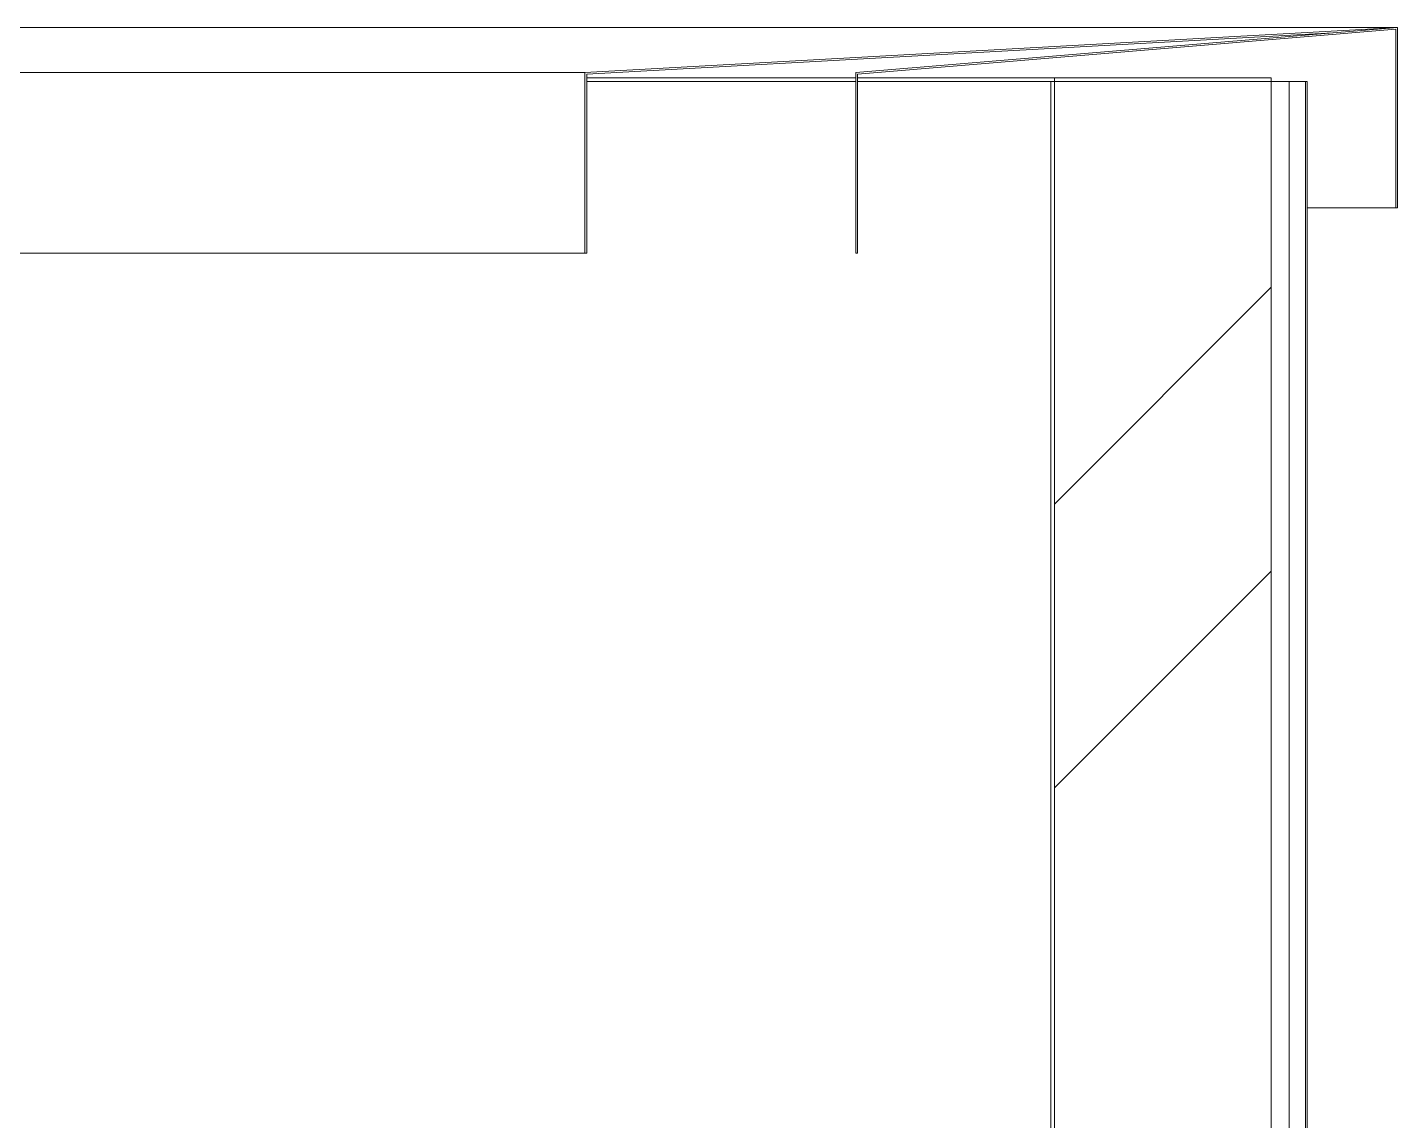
# Model space of a CAD drawing. Header units: millimetres. Extents: x -515342 to 330399, y -224905 to 507333.
# Drawn here: x 268971 to 269730, y 91856 to 92461 of the extents above; entities that cross this region are included whole.
import ezdxf

# ---------------------------------------------------------------- set-up
doc = ezdxf.new("R2010")
doc.units = ezdxf.units.MM
doc.layers.get('0').update_dxf_attribs({"lineweight": 0})
for name, color, linetype, lineweight in [('Ограждение', 7, 'Continuous', 0), ('Перекрытие', 7, 'Continuous', 0), ('Стены наружные', 7, 'Continuous', 0), ('Стены отделка', 7, 'Continuous', 0), ('Стены перегородки', 7, 'Continuous', 0), ('Стены штриховка', 7, 'Continuous', 0)]:
    doc.layers.add(name, color=color, linetype=linetype, lineweight=lineweight)

# ---------------------------------------------------------------- blocks, each defined once
blk = doc.blocks.new('СД_Люблино_Фасады_rvt-2-О_АР_П_Разрез 2-2')
at = {"layer": 'Перекрытие'}
for p, q in [((7920.98, 4402), (8070, 4402)), ((8070.98, 4402), (8180, 4402)), ((8180, 4402), (8180, 4400)), ((8070, 4400), (7920.96, 4400)), ((8180, 4400), (8070.96, 4400))]:
    blk.add_line(p, q, dxfattribs=at)
at = {"layer": 'Перекрытие', "lineweight": 18}
for p, q in [((8300, 4402), (8180, 4402)), ((8180, 4402), (8180, 4400)), ((8300, 4400), (8300, 4402)), ((8180, 4400), (8300, 4400))]:
    blk.add_line(p, q, dxfattribs=at)
at = {"layer": 'Стены отделка', "lineweight": 9}
for p, q in [((8319, 4400), (8310, 4400)), ((8320, 4400), (8319, 4400)), ((8320, 2796), (8320, 4400))]:
    blk.add_line(p, q, dxfattribs=at)
at = {"layer": 'Стены перегородки'}
for p, q in [((8300, 4400), (8300, 2796)), ((8310, 4400), (8300, 4400)), ((8310, 4400), (8310, 2796))]:
    blk.add_line(p, q, dxfattribs=at)
at = {"layer": 'Стены штриховка'}
blk.add_line((8319, 4400), (8319, 2796), dxfattribs=at)
blk = doc.blocks.new('Ограждение - Ограждение-9890180-О_АР_П_Разрез 2-2')
at = {"layer": 'Ограждение'}
for p, q in [((-2264.94, 4430), (8370, 4430)), ((8370, 4430), (7920, 4405)), ((7921, 4404.05), (8334.12, 4427.01)), ((7920, 4405), (-2264.94, 4405)), ((7920, 4405), (7920, 4305)), ((7921, 4305), (7921, 4404.05)), ((8369, 4330), (8320, 4330)), ((7920, 4305), (-2264.94, 4305)), ((7920, 4305), (7921, 4305))]:
    blk.add_line(p, q, dxfattribs=at)
blk = doc.blocks.new('Ограждение - Ограждение-9890191-О_АР_П_Разрез 2-2')
at = {"layer": 'Ограждение', "lineweight": 18}
for p, q in [((8370, 4430), (8070, 4405)), ((8071, 4404.05), (8369, 4428.95)), ((8369, 4428.95), (8369, 4330)), ((8370, 4330), (8370, 4430)), ((8070, 4405), (8070, 4305)), ((8071, 4305), (8071, 4404.05)), ((8369, 4330), (8370, 4330)), ((8070, 4305), (8071, 4305))]:
    blk.add_line(p, q, dxfattribs=at)

msp = doc.modelspace()

# ---------------------------------------------------------------- hatches: boundary and pattern name
at = {"layer": 'Стены наружные'}
h = msp.add_hatch(dxfattribs=at)
h.set_pattern_fill('FP_45', color=256, style=0, pattern_type=2)
h.set_pattern_definition([(45, (255037.12, 95610.5), (-235.732, 235.732), []), (45, (255194.28, 95610.5), (-235.732, 235.732), [])])
h.paths.add_polyline_path([(269659.7107, 91531.3929), (269659.7107, 92431.3929), (269539.7107, 92431.3929), (269539.7107, 91531.3929)])

# ---------------------------------------------------------------- linework, layer by layer
for p, q in [((269429.7107, 92431.3929), (269280.6698, 92431.3929)), ((269539.7107, 92431.3929), (269430.6698, 92431.3929))]:
    msp.add_line(p, q, dxfattribs=at)
at = {"layer": 'Стены отделка'}
msp.add_line((269537.7107, 92431.3929), (269537.7107, 91843.5522), dxfattribs=at)
at = {"layer": 'Стены перегородки'}
for p, q in [((269539.7107, 92431.3929), (269539.7107, 91836.3914)), ((269659.7107, 92431.3929), (269539.7107, 92431.3929)), ((269659.7107, 91531.3929), (269659.7107, 92431.3929))]:
    msp.add_line(p, q, dxfattribs=at)

# ---------------------------------------------------------------- block references
msp.add_blockref('СД_Люблино_Фасады_rvt-2-О_АР_П_Разрез 2-2', (261359.7107, 88031.3929))
at = {"layer": 'Ограждение'}
for name in ['Ограждение - Ограждение-9890180-О_АР_П_Разрез 2-2', 'Ограждение - Ограждение-9890191-О_АР_П_Разрез 2-2']:
    msp.add_blockref(name, (261359.7107, 88031.3929), dxfattribs=at)

doc.saveas('drawing.dxf')
